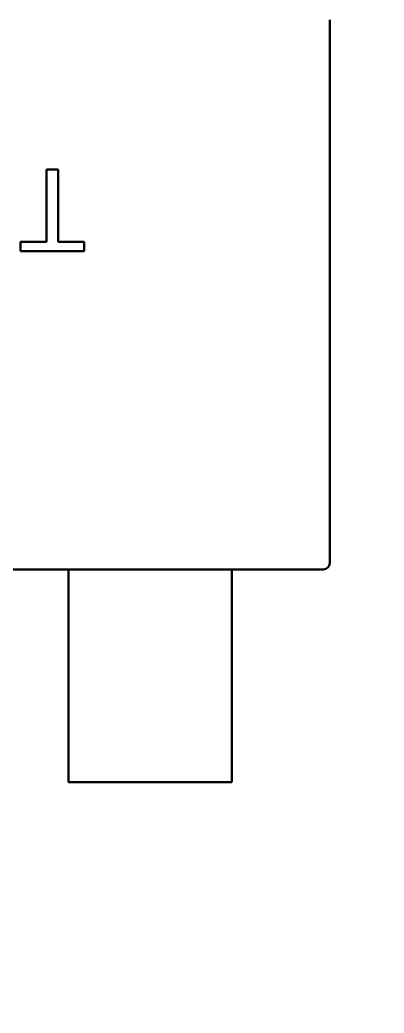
# Model space of a CAD drawing. Header units: millimetres. Extents: x 71 to 428, y 120 to 295.
# Drawn here: x 365.365 to 366.48, y 205.048 to 208.085 of the extents above; entities that cross this region are included whole.
import ezdxf

# ---------------------------------------------------------------- set-up
doc = ezdxf.new("R2010")
doc.units = ezdxf.units.MM
doc.header["$LTSCALE"] = 0.75
doc.layers.add('Visible', color=7, linetype='Continuous', lineweight=50)

msp = doc.modelspace()

# ---------------------------------------------------------------- linework, layer by layer
at = {"layer": 'Visible'}
for p, q in [((366.3136, 208.0846), (366.3136, 208.0849)), ((366.3136, 206.4246), (366.3136, 208.0846)), ((365.4466, 207.4063), (365.4466, 207.6274)), ((365.4466, 207.6274), (365.4818, 207.6274)), ((365.4818, 207.6274), (365.4818, 207.4063)), ((365.3665, 207.3774), (365.3665, 207.4063)), ((365.3665, 207.4063), (365.4466, 207.4063)), ((365.4818, 207.4063), (365.562, 207.4063)), ((365.562, 207.4063), (365.562, 207.3774)), ((365.562, 207.3774), (365.3665, 207.3774)), ((366.3136, 206.4243), (366.3136, 206.4246)), ((364.1136, 206.4046), (365.5136, 206.4046)), ((366.0136, 206.4046), (365.5136, 206.4046)), ((365.5136, 206.3869), (365.5136, 206.4046)), ((365.5136, 206.3869), (365.5136, 206.2086)), ((366.0136, 206.4046), (366.2936, 206.4046)), ((366.0136, 206.3869), (366.0136, 206.4046)), ((366.0136, 206.3869), (366.0136, 206.2086)), ((366.2936, 206.4046), (366.2939, 206.4046)), ((365.5136, 206.1506), (365.5136, 206.2086)), ((366.0136, 206.1506), (366.0136, 206.2086)), ((365.5136, 206.1308), (365.5136, 206.1506)), ((366.0136, 206.1308), (366.0136, 206.1506)), ((365.5136, 205.7546), (365.5136, 206.1308)), ((366.0136, 205.7546), (366.0136, 206.1308)), ((366.0136, 205.7546), (365.5136, 205.7546))]:
    msp.add_line(p, q, dxfattribs=at)
at = {"layer": 'Visible', "extrusion": (0, 0, -1)}
msp.add_circle((-354.8964, 204.496), 47.93, dxfattribs=at)
msp.add_arc((-366.2936, 206.4246), 0.02, 180.864, 269.136, dxfattribs=at)

doc.saveas('drawing.dxf')
